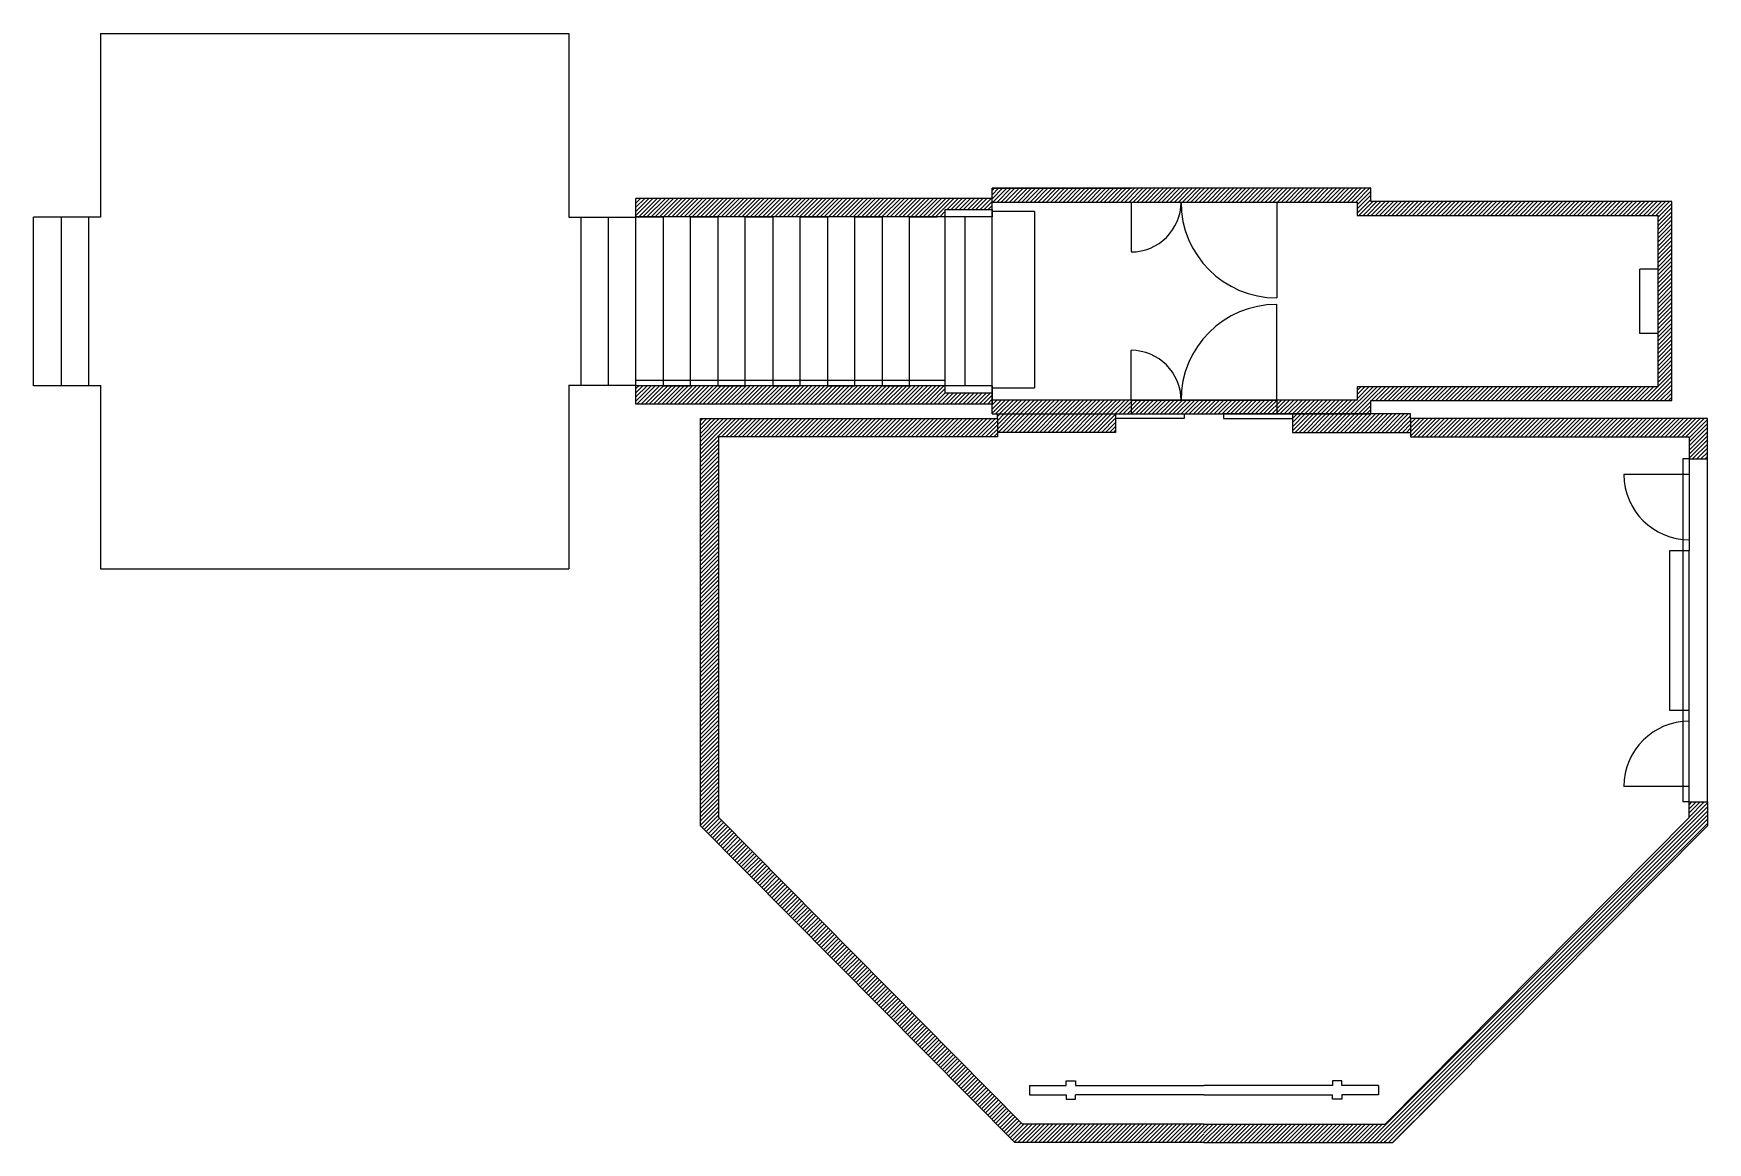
# Model space of a CAD drawing. Extents: x 403 to 2226, y 828 to 2036.
import ezdxf

# ---------------------------------------------------------------- set-up
doc = ezdxf.new("R2010")
doc.units = 0
doc.layers.add('Linea Costruzione', color=7, linetype='CONTINUOUS')
pattern_1 = [(45, (3421.2158, 2051.1613), (-2.245064, 2.245064), [])]

msp = doc.modelspace()

# ---------------------------------------------------------------- hatches: boundary and pattern name
at = {"layer": 'Linea Costruzione', "true_color": 0x939598}
h = msp.add_hatch(dxfattribs=at)
h.set_pattern_fill('ANSI31', color=252)
h.set_pattern_definition([(45, (2384.485, 2119.5636), (-2.245064, 2.245064), [])])
h.paths.add_polyline_path([(1844.6, 1852.1), (1844.6, 1837.6), (2157.4, 1837.6), (2172.4, 1837.6), (2172.4, 1650.9), (1844.6, 1650.9), (1844.6, 1636.4), (1447.1, 1636.4), (1447.1, 1621.4), (1859.6, 1621.4), (1859.6, 1635.9), (2187.4, 1635.9), (2187.4, 1650.9), (2187.4, 1837.6), (2187.4, 1852.6), (1859.6, 1852.6), (1859.6, 1867.1), (1447.1, 1867.1), (1447.1, 1852.1)])
h = msp.add_hatch(dxfattribs=at)
h.set_pattern_fill('ANSI31', color=252)
h.set_pattern_definition([(45, (-1883.591, -463.051), (-2.245064, 2.245064), [])])
h.paths.add_polyline_path([(1395.9, 1836.2), (1395.9, 1844.2), (1447.1, 1844.2), (1447.1, 1856.2), (1059.1, 1856.2), (1059.1, 1836.2), (1088.9, 1836.2)])
h.paths.add_polyline_path([(1447.1, 1632.2), (1447.1, 1644.2), (1395.9, 1644.2), (1395.9, 1652.2), (1059.1, 1652.2), (1059.1, 1632.2)])
at = {"layer": 'Linea Costruzione', "true_color": 0x939598, "transparency": 33554687}
h = msp.add_hatch(dxfattribs=at)
h.set_pattern_fill('ANSI31', color=252, angle=360)
h.set_pattern_definition(pattern_1)
h.paths.add_polyline_path([(1472, 828.1), (1677.8, 828.1), (1677.8, 848.1), (1480.3, 848.1), (1149.4, 1181.9), (1149.4, 1571.9), (1149.4, 1596.4), (1452.9, 1596.4), (1452.9, 1616.4), (1149.4, 1616.4), (1129.4, 1616.4), (1129.4, 1596.4), (1129.4, 1571.9), (1129.4, 1173)])
at = {"layer": 'Linea Costruzione', "true_color": 0x939598}
h = msp.add_hatch(dxfattribs=at)
h.set_pattern_fill('ANSI31', color=252, angle=360)
h.set_pattern_definition(pattern_1)
h.paths.add_polyline_path([(1452.9, 1601.4), (1581.4, 1601.4), (1581.4, 1621.4), (1452.9, 1621.4), (1452.9, 1616.4)])
h = msp.add_hatch(dxfattribs=at)
h.set_pattern_fill('ANSI31', color=252, angle=360)
h.set_pattern_definition(pattern_1)
h.paths.add_polyline_path([(1774.2, 1601.4), (1902.7, 1601.4), (1902.7, 1616.4), (1902.7, 1621.4), (1774.2, 1621.4)])
at = {"layer": 'Linea Costruzione', "true_color": 0x939598, "transparency": 33554687}
h = msp.add_hatch(dxfattribs=at)
h.set_pattern_fill('ANSI31', color=252)
h.paths.add_polyline_path([(2226.2, 1616.4), (2206.2, 1616.4), (1902.7, 1616.4), (1902.7, 1596.4), (2206.2, 1596.4), (2206.2, 1572.4), (2226.2, 1572.4), (2226.2, 1596.4)])
h = msp.add_hatch(dxfattribs=at)
h.set_pattern_fill('ANSI31', color=252)
h.paths.add_polyline_path([(2226.2, 1198.9), (2206.2, 1198.9), (2206.2, 1181.9), (2226.2, 1181.9)])
h = msp.add_hatch(dxfattribs=at)
h.set_pattern_fill('ANSI31', color=252)
h.paths.add_polyline_path([(2226.2, 1173), (2226.2, 1181.9), (2206.2, 1181.9), (1875.3, 848.1), (1875.3, 828.1), (1883.6, 828.1)])
h = msp.add_hatch(dxfattribs=at)
h.set_pattern_fill('ANSI31', color=252)
h.paths.add_polyline_path([(1875.3, 848.1), (1677.8, 848.1), (1677.8, 828.1), (1875.3, 828.1)])

# ---------------------------------------------------------------- linework, layer by layer
at = {"layer": 'Linea Costruzione'}
for p, q in [((476.1, 2035.7), (986.1, 2035.7)), ((476.1, 2035.7), (476.1, 1835.7)), ((986.1, 2035.7), (986.1, 1835.7)), ((1859.6, 1867.1), (1447.1, 1867.1)), ((1447.1, 1867.1), (1598.5, 1867.1)), ((1447.1, 1621.4), (1447.1, 1867.1)), ((1859.6, 1852.6), (1859.6, 1867.1)), ((1447.1, 1856.2), (1059.1, 1856.2)), ((1059.1, 1836.2), (1059.1, 1856.2)), ((1395.9, 1644.2), (1395.9, 1844.2)), ((1395.9, 1844.2), (1447.1, 1844.2)), ((1447.1, 1844.2), (1447.1, 1856.2)), ((1447.1, 1852.1), (1844.6, 1852.1)), ((1447.1, 1844.2), (1447.1, 1836.2)), ((1493.3, 1841.7), (1447.1, 1841.7)), ((1493.3, 1841.7), (1493.3, 1649.7)), ((1598.5, 1852.1), (1652.8, 1852.1)), ((1598.5, 1852.1), (1598.5, 1797.8)), ((1652.8, 1852.1), (1757.1, 1852.1)), ((1757.1, 1852.1), (1757.1, 1747.8)), ((1844.6, 1852.1), (1844.6, 1837.6)), ((2187.4, 1852.6), (1859.6, 1852.6)), ((2187.4, 1635.9), (2187.4, 1852.6)), ((433.1, 1835.7), (403.1, 1835.7)), ((403.1, 1652.1), (403.1, 1835.7)), ((463.1, 1835.7), (433.1, 1835.7)), ((433.1, 1835.7), (433.1, 1652.1)), ((476.1, 1835.7), (463.1, 1835.7)), ((463.1, 1835.7), (463.1, 1652.1)), ((986.1, 1835.7), (999.1, 1835.7)), ((999.1, 1835.7), (1029.1, 1835.7)), ((999.1, 1835.7), (999.1, 1652.7)), ((1029.1, 1835.7), (1059.1, 1835.7)), ((1029.1, 1835.7), (1029.1, 1652.7)), ((1447.1, 1836.2), (1059.1, 1836.2)), ((1059.1, 1652.2), (1059.1, 1836.2)), ((1059.1, 1836.2), (1088.9, 1836.2)), ((1059.1, 1652.7), (1059.1, 1835.7)), ((1059.1, 1652.7), (1059.1, 1835.7)), ((1088.9, 1836.2), (1088.9, 1652.2)), ((1118.7, 1652.2), (1118.7, 1836.2)), ((1118.7, 1836.2), (1148.5, 1836.2)), ((1148.5, 1836.2), (1148.5, 1652.2)), ((1178.3, 1652.2), (1178.3, 1836.2)), ((1178.3, 1836.2), (1208.1, 1836.2)), ((1208.1, 1836.2), (1208.1, 1652.2)), ((1237.9, 1652.2), (1237.9, 1836.2)), ((1237.9, 1836.2), (1267.7, 1836.2)), ((1267.7, 1836.2), (1267.7, 1652.2)), ((1297.5, 1652.2), (1297.5, 1836.2)), ((1297.5, 1836.2), (1327.3, 1836.2)), ((1327.3, 1836.2), (1327.3, 1652.2)), ((1357.1, 1652.2), (1357.1, 1836.2)), ((1357.1, 1836.2), (1386.9, 1836.2)), ((1447.1, 1836.2), (1417.3, 1836.2)), ((1417.3, 1836.2), (1417.3, 1652.2)), ((1447.1, 1652.2), (1447.1, 1836.2)), ((1844.6, 1837.6), (2157.4, 1837.6)), ((2157.4, 1837.6), (2172.4, 1837.6)), ((2172.4, 1650.9), (2172.4, 1837.6)), ((2172.4, 1779.2), (2152.4, 1779.2)), ((2152.4, 1709.2), (2152.4, 1779.2)), ((1757.1, 1636.4), (1757.1, 1740.7)), ((2172.4, 1709.2), (2152.4, 1709.2)), ((1598.5, 1636.4), (1598.5, 1690.7)), ((433.1, 1652.1), (403.1, 1652.1)), ((463.1, 1652.1), (433.1, 1652.1)), ((476.1, 1652.1), (463.1, 1652.1)), ((476.1, 1652.7), (476.1, 1452.7)), ((986.1, 1652.7), (986.1, 1452.7)), ((986.1, 1652.7), (999.1, 1652.7)), ((999.1, 1652.7), (1029.1, 1652.7)), ((1029.1, 1652.7), (1059.1, 1652.7)), ((1059.1, 1652.2), (1059.1, 1658.2)), ((1059.1, 1658.2), (1395.9, 1658.2)), ((1447.1, 1652.2), (1059.1, 1652.2)), ((1059.1, 1632.2), (1059.1, 1652.2)), ((1088.9, 1652.2), (1118.7, 1652.2)), ((1148.5, 1652.2), (1178.3, 1652.2)), ((1208.1, 1652.2), (1237.9, 1652.2)), ((1267.7, 1652.2), (1297.5, 1652.2)), ((1327.3, 1652.2), (1357.1, 1652.2)), ((1447.1, 1644.2), (1395.9, 1644.2)), ((1447.1, 1652.2), (1447.1, 1644.2)), ((1447.1, 1649.7), (1493.3, 1649.7)), ((1447.1, 1644.2), (1447.1, 1632.2)), ((2172.4, 1650.9), (1844.6, 1650.9)), ((1844.6, 1650.9), (1844.6, 1636.4)), ((1447.1, 1632.2), (1059.1, 1632.2)), ((1844.6, 1636.4), (1447.1, 1636.4)), ((1598.5, 1636.4), (1652.8, 1636.4)), ((1598.5, 1636.4), (1598.5, 1621.4)), ((1652.8, 1636.4), (1757.1, 1636.4)), ((1757.1, 1636.4), (1757.1, 1621.4)), ((1859.6, 1621.4), (1859.6, 1635.9)), ((1859.6, 1635.9), (2187.4, 1635.9)), ((1129.4, 1616.4), (1149.4, 1616.4)), ((1129.4, 1173), (1129.4, 1616.4)), ((1149.4, 1616.4), (1452.9, 1616.4)), ((1447.1, 1621.4), (1598.5, 1621.4)), ((1452.9, 1616.4), (1452.9, 1621.4)), ((1452.9, 1621.4), (1581.4, 1621.4)), ((1452.9, 1616.4), (1452.9, 1596.4)), ((1581.4, 1621.4), (1581.4, 1601.4)), ((1581.4, 1621.4), (1656.4, 1621.4)), ((1656.4, 1616.4), (1581.4, 1616.4)), ((1598.5, 1621.4), (1757.1, 1621.4)), ((1656.4, 1621.4), (1656.4, 1616.4)), ((1656.4, 1621.4), (1699.2, 1621.4)), ((1774.2, 1621.4), (1699.2, 1621.4)), ((1699.2, 1621.4), (1699.2, 1616.4)), ((1699.2, 1616.4), (1774.2, 1616.4)), ((1757.1, 1621.4), (1859.6, 1621.4)), ((1902.7, 1621.4), (1774.2, 1621.4)), ((1774.2, 1621.4), (1774.2, 1601.4)), ((1902.7, 1616.4), (1902.7, 1621.4)), ((2206.2, 1616.4), (1902.7, 1616.4)), ((1902.7, 1616.4), (1902.7, 1596.4)), ((2226.2, 1616.4), (2206.2, 1616.4)), ((2226.2, 1596.4), (2226.2, 1616.4)), ((2226.2, 1596.4), (2226.2, 1616.4)), ((1149.4, 1571.9), (1149.4, 1596.4)), ((1452.9, 1596.4), (1149.4, 1596.4)), ((1581.4, 1601.4), (1452.9, 1601.4)), ((1774.2, 1601.4), (1902.7, 1601.4)), ((1902.7, 1596.4), (2206.2, 1596.4)), ((2206.2, 1596.4), (2206.2, 1572.4)), ((2226.2, 1572.4), (2226.2, 1596.4)), ((1149.4, 1181.9), (1149.4, 1571.9)), ((2206.2, 1572.4), (2199.2, 1572.4)), ((2199.2, 1572.4), (2199.2, 1198.9)), ((2206.2, 1572.4), (2206.2, 1555.4)), ((2206.2, 1572.4), (2226.2, 1572.4)), ((2226.2, 1198.9), (2226.2, 1572.4)), ((2206.2, 1555.4), (2135.2, 1555.4)), ((2206.2, 1555.4), (2206.2, 1484.4)), ((2206.2, 1484.4), (2206.2, 1472.9)), ((2185.2, 1298.4), (2185.2, 1472.9)), ((2185.2, 1472.9), (2206.2, 1472.9)), ((2206.2, 1298.4), (2206.2, 1472.9)), ((476.1, 1452.7), (986.1, 1452.7)), ((2206.2, 1298.4), (2185.2, 1298.4)), ((2206.2, 1286.9), (2206.2, 1298.4)), ((2206.2, 1215.9), (2206.2, 1286.9)), ((2206.2, 1215.9), (2135.2, 1215.9)), ((2206.2, 1198.9), (2206.2, 1215.9)), ((2206.2, 1198.9), (2199.2, 1198.9)), ((2206.2, 1181.9), (2206.2, 1198.9)), ((2206.2, 1198.9), (2226.2, 1198.9)), ((2226.2, 1198.9), (2226.2, 1181.9)), ((1472, 828.1), (1129.4, 1173)), ((1480.3, 848.1), (1149.4, 1181.9)), ((1875.3, 848.1), (2206.2, 1181.9)), ((1883.6, 828.1), (2226.2, 1173)), ((2226.2, 1181.9), (2226.2, 1173)), ((1527.8, 890.1), (1527.8, 895.1)), ((1527.8, 895.1), (1537.8, 895.1)), ((1537.8, 895.1), (1537.8, 890.1)), ((1827.8, 895.1), (1817.8, 895.1)), ((1817.8, 895.1), (1817.8, 890.1)), ((1827.8, 890.1), (1827.8, 895.1)), ((1487.8, 890.1), (1487.8, 880.1)), ((1487.8, 890.1), (1527.8, 890.1)), ((1487.8, 880.1), (1527.8, 880.1)), ((1527.8, 880.1), (1527.8, 875.1)), ((1537.8, 890.1), (1677.8, 890.1)), ((1537.8, 875.1), (1537.8, 880.1)), ((1677.8, 880.1), (1537.8, 880.1)), ((1817.8, 890.1), (1677.8, 890.1)), ((1677.8, 880.1), (1817.8, 880.1)), ((1817.8, 875.1), (1817.8, 880.1)), ((1867.8, 890.1), (1827.8, 890.1)), ((1867.8, 880.1), (1827.8, 880.1)), ((1827.8, 880.1), (1827.8, 875.1)), ((1867.8, 890.1), (1867.8, 880.1)), ((1527.8, 875.1), (1537.8, 875.1)), ((1827.8, 875.1), (1817.8, 875.1)), ((1677.8, 848.1), (1480.3, 848.1)), ((1677.8, 848.1), (1875.3, 848.1)), ((1677.8, 828.1), (1472, 828.1)), ((1677.8, 828.1), (1883.6, 828.1))]:
    msp.add_line(p, q, dxfattribs=at)
for centre, radius, start, end in [((1598.5, 1852.1), 54.3, 270, 0), ((1757.1, 1852.1), 104.3, 180, 270), ((1757.1, 1636.4), 104.3, 90, 180), ((1598.5, 1636.4), 54.3, 0, 90), ((2206.2, 1555.4), 71, 180, 270), ((2206.2, 1215.9), 71, 90, 180)]:
    msp.add_arc(centre, radius, start, end, dxfattribs=at)

doc.saveas('drawing.dxf')
